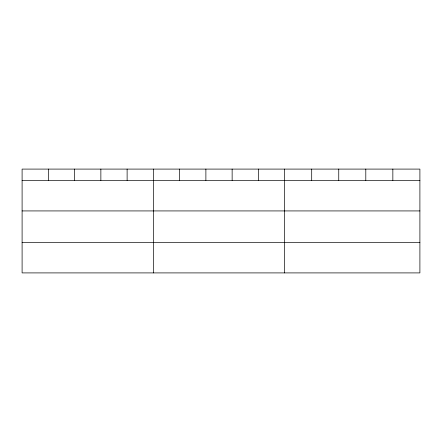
<?xml version="1.0" encoding="UTF-8"?>
<svg xmlns="http://www.w3.org/2000/svg" width="442" height="442" viewBox="0 0 442 442"><rect width="100%" height="100%" fill="white"/><g stroke="black" fill="none" stroke-linecap="round" stroke-linejoin="round"><path stroke-width="0.66" d="M419.9 180.402L419.9 272.907L22.1 272.907L22.1 169.093L419.9 169.093L419.9 180.402L22.1 180.402M22.1 210.928L419.9 210.928M22.1 242.382L419.9 242.382M392.85 169.093L392.85 180.402M365.799 169.093L365.799 180.402M338.749 169.093L338.749 180.402M311.698 169.093L311.698 180.402M284.648 169.093L284.648 272.907M258.393 169.093L258.393 180.402M232.138 169.093L232.138 180.402M205.884 169.093L205.884 180.402M179.629 169.093L179.629 180.402M153.374 169.093L153.374 272.907M127.119 169.093L127.119 180.402M100.864 169.093L100.864 180.402M74.61 169.093L74.61 180.402M48.355 169.093L48.355 180.402"/></g></svg>
